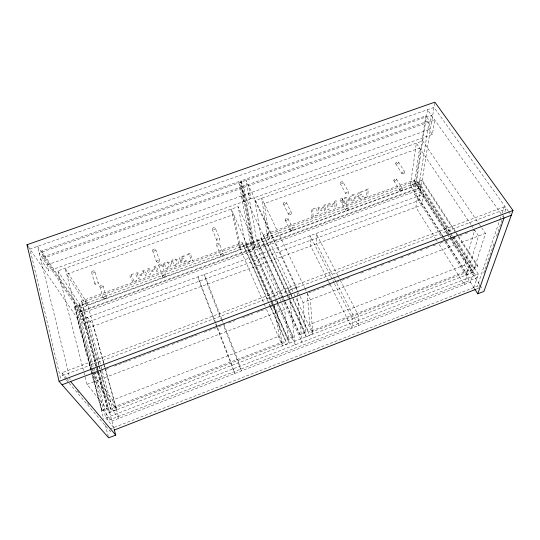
<?xml version="1.0" encoding="UTF-8"?>
<svg xmlns="http://www.w3.org/2000/svg" width="540" height="540" viewBox="0 0 540 540"><rect width="100%" height="100%" fill="white"/><g stroke="black" fill="none" stroke-linecap="round" stroke-linejoin="round"><path stroke-width="0.41" stroke-dasharray="2.7 2.03" d="M364.311 198.254L364.345 197.667L366.62 196.844L367.018 189.891L364.716 190.721L364.75 190.114L368.226 188.858L367.733 197.012M442.881 236.817L410.333 185.618L416.354 143.168L471.103 224.809M414.106 181.602L414.335 180.083L263.5 234.887L263.723 236.284L414.106 181.602L448.571 235.278M413.964 186.037L419.627 148.041L264.276 203.573L269.48 238.694L413.964 186.037L410.947 181.312M418.554 187.9L415.598 183.296L425.817 115.844L241.056 180.812L252.592 242.642L254.86 247.678L418.554 187.9L429.212 120.69L425.817 115.844M474.167 288.11L414.565 194.177L427.457 109.708L502.106 215.257M451.94 235.994L417.427 182.486L417.575 181.555L421.963 179.955L455.834 231.971M420.201 184.194L419.56 188.183L79.056 312.566L76.903 309.346L420.201 184.194L452.23 233.732M432.365 134.426L428.976 129.546L431.291 115.135L39.211 253.098L47.135 264.924L48.627 270.925L432.365 134.426L434.774 120.062L40.703 259.2L48.627 270.925M455.612 232.855L421.814 180.893L421.963 179.955M447.046 233.962L420.201 192.112L434.754 102.904M468.025 270.621L464.474 265.066L474.687 230.162L472.331 231.053M481.707 227.806L485.48 233.361L473.175 272.059L466.844 274.502L478.589 235.98L473.911 229.001M471.251 270.594L471.677 269.217L308.603 331.992L308.698 333.207L471.251 270.594L449.03 235.987M458.582 236.189L477.812 265.714L477.536 266.564L472.824 268.38L473.087 267.529L452.156 235.116M473.83 287.584L478.312 274.064L452.689 234.441M69.147 383.177L110.356 431.568L109.708 429.125L477.313 286.227L499.649 220.334M499.919 219.537L500.992 216.365M502.072 213.185L504.225 206.834L505.818 209.061L504.725 212.227M478.872 287.449L479.959 284.283M483.766 273.193L492.75 247.064M493.02 246.274L494.114 243.108M496.564 235.98L502.004 220.144M503.091 216.979L503.638 215.393M476.24 289.156L478.595 288.238L477.313 286.227M279.72 298.755L238.086 206.685L57.848 270.904L87.082 384.332L109.418 412.337L116.674 409.536L105.671 369.785M266.551 309.42L282.346 345.647L289.15 343.028L284.58 309.494L281.799 303.359M289.507 300.746L305.978 336.535L312.721 333.936L310.385 299.714L306.754 292.147M93.724 372.6L105.8 418.007L478.312 274.064M95.553 373.288L93.191 374.18L112.664 400.019L279.14 336.157L274.246 305.829L270.31 307.321M312.485 330.5L309.656 324.452L464.474 265.066M101.777 410.387L107.217 408.294L107.696 408.908L102.276 410.994L101.777 410.387L92.333 374.659M293.092 336.778L293.186 337.514L288.124 339.464L288.023 338.728L293.092 336.778L278.613 304.513M304.952 332.215L305.019 332.964L299.984 334.901L299.903 334.159L304.952 332.215L288.401 296.325M473.087 267.529L477.812 265.714M99.954 370.156L110.329 408.321L285.748 340.794L268.826 302.413M110.329 408.321L111.105 409.313L285.923 341.975L285.748 340.794M87.082 384.332L284.58 309.494M305.978 336.535L303.007 302.508L485.48 233.361M96.343 372.992L102.641 370.615M105.786 369.428L109.721 367.943M114.446 366.154L123.889 362.59M124.679 362.293L127.832 361.105M128.614 360.808L130.977 359.917M134.129 358.729L142 355.759M142.783 355.462L147.508 353.673M148.298 353.376L156.168 350.406M156.951 350.109L161.676 348.327M162.466 348.03L168.764 345.654M171.909 344.466L175.844 342.981M176.634 342.677L179.779 341.489M180.569 341.192L190.013 337.628M190.802 337.331L193.954 336.143M194.738 335.846L199.463 334.064M204.188 332.282L208.123 330.797M208.906 330.494L213.631 328.712M214.421 328.415L222.291 325.445M223.081 325.148L224.654 324.554M228.589 323.069L234.887 320.693M242.757 317.716L245.903 316.528M246.692 316.231L252.99 313.855M256.925 312.37L260.078 311.182M260.861 310.885L265.586 309.103M308.9 292.748L312.046 291.56M312.829 291.269L319.113 288.893M322.259 287.705L324.614 286.814M328.543 285.336L331.688 284.148M336.4 282.366L338.756 281.475M341.901 280.294L345.83 278.809M346.613 278.512L349.758 277.324M360.761 273.173L363.899 271.985M368.618 270.209L370.973 269.318M374.119 268.13L376.475 267.239M381.186 265.457L383.549 264.573M388.26 262.791L390.616 261.9M393.761 260.712L396.117 259.828M400.829 258.046L403.191 257.155M407.902 255.373L410.258 254.489M413.404 253.3L415.76 252.41M420.478 250.628L422.834 249.737M425.972 248.555L429.901 247.07M433.046 245.882L436.975 244.397M440.12 243.216L442.476 242.325M445.621 241.137L449.55 239.652M452.689 238.471L456.617 236.986M459.763 235.798L462.119 234.907M465.264 233.726L469.193 232.241M65.894 379.357L62.647 375.543L61.972 372.721L504.225 206.834M281.867 297.871L257.209 243.614L246.017 180.326L296.521 287.24L288.725 290.169L289.319 295.137M62.647 375.543L505.818 209.061M86.576 305.357L241.076 249.048L233.665 214.522L66.69 274.212L86.576 305.357L85.03 299.734M79.637 311.661L254.151 247.934L242.771 186.476L240.26 181.089L41.648 250.931L43.126 256.912L79.637 311.661L78.165 306.146L41.648 250.931M28.262 246.591L76.991 317.763L83.39 315.421L97.031 365.897M414.565 194.177L420.201 192.112M98.631 365.283L81.189 301.124L242.426 242.541L268.488 301.644M81.189 301.124L81.992 302.366L242.716 243.925L242.426 242.541M91.051 369.785L74.311 306.457L79.306 304.634L97.672 371.709M270.722 300.226L245.984 243.986L250.675 242.285L276.541 299.903M284.648 301.253L256.973 239.99L261.644 238.288L288.05 295.562M74.311 306.457L74.817 307.213L79.805 305.397M246.159 244.836L250.837 243.135L250.675 242.285M257.121 240.847L261.785 239.146L261.644 238.288M417.427 182.486L421.814 180.893M78.165 306.146L251.89 242.899L240.26 181.089M252.592 242.642L415.598 183.296M57.848 270.904L80.609 305.681L87.264 303.257L104.328 364.919M265.207 306.342L239.659 247.766L245.936 245.477L238.086 206.685M288.103 297.695L261.468 239.821L267.692 237.56L261.725 198.261L304.574 287.604M410.333 185.618L416.212 183.472L449.483 235.21M261.468 239.821L254.968 200.671L422.712 140.9L478.872 223.634M47.135 264.924L428.976 129.546M43.126 256.912L242.771 186.476M254.86 247.678L243.574 186.192L429.212 120.69M66.44 379.998L68.607 382.543M61.972 372.721L66.852 378.493M67.392 379.134L68.479 380.417M77.159 390.67L78.786 392.594M87.467 402.847L89.633 405.412M105.8 418.007L113.704 427.572M116.674 409.536L95.081 381.301L92.711 372.364M508.343 211.181L434.018 107.406L29.95 249.055L60.71 379.033M508.829 211.862L510.293 213.907M502.592 215.946L504.043 218.005M479.345 224.329L481.235 227.111M471.569 225.511L473.438 228.299M83.39 315.421L37.571 246.382L69.403 376.616M456.293 232.679L458.129 235.487M456.07 233.557L457.893 236.372M458.352 237.074L477.536 266.564M417.575 181.555L451.703 234.407M452.392 236.696L472.824 268.38M414.335 180.083L450.833 236.797M451.197 237.384L477.124 277.654L107.899 420.552L94.851 371.702M449.935 235.919L451.305 238.046M451.757 238.754L473.175 272.059M447.498 234.671L449.32 237.512M449.773 238.221L479.804 285.032M480.263 285.741L482.99 290M398.399 161.919L404.71 171.801M443.387 236.871L417.582 196.304L415.834 207.272L435.409 238.464M443.839 237.58L445.649 240.428M446.101 241.137L467.377 274.583L464.333 284.546L438.966 244.134M443.333 237.526L445.142 240.368M445.595 241.083L466.844 274.502M395.786 163.85L402.057 173.732M87.264 303.257L65.124 268.312L91.415 367.483M435.854 239.173L437.191 241.299M396.455 179.044L402.543 188.771M393.815 180.697L399.87 190.438M342.995 182.034A1.62 0.911 -30.3 0 1 341.172 183.91A1.62 0.911 -30.3 0 1 340.531 182.466A1.62 0.911 -30.3 0 1 342.995 182.034L348.793 192.22A1.64 0.898 -30.1 0 1 346.95 194.096A1.64 0.898 -30.1 0 1 346.315 192.672A1.64 0.898 -30.1 0 1 348.793 192.22M340.139 183.58L345.911 193.772M342.819 198.679A1.566 0.851 -29.6 0 1 341.057 200.462A1.566 0.851 -29.6 0 1 340.436 199.118A1.566 0.851 -29.6 0 1 342.819 198.679L348.428 208.697A1.579 0.837 -29.4 0 1 346.646 210.478A1.579 0.837 -29.4 0 1 346.032 209.156A1.579 0.837 -29.4 0 1 348.428 208.697M340.058 200.165L345.64 210.195M337.716 275.339L316.143 233.503L316.622 243.851L334.253 278.343M338.101 276.082L358.904 316.42L358.398 325.586L336.17 282.096M334.638 279.099L335.786 281.347M334.098 282.953L310.068 235.73L310.682 246.044L328.138 280.651M334.476 283.703L352.404 318.931L352.046 328.05L330.413 285.167M328.516 281.401L330.035 284.411M286.261 202.385L291.539 212.902M283.406 203.938L288.65 214.454M287.935 218.545L293.051 228.872M285.174 220.03L290.264 230.371M133.049 282.285L129.566 275.204L133.367 273.827L133.623 274.361L131.105 275.272L134.055 281.313L136.539 280.415L136.782 280.928M304.938 288.36L306.389 291.384M254.968 200.671L297.986 291.87M298.35 292.633L299.781 295.67M300.139 296.433L303.007 302.508M248.36 193.583L250.891 198.983L248.603 185.794M267.084 233.584L269.48 238.694M267.692 237.56L292.862 291.438M294.28 294.476L312.721 333.936M241.056 180.812L243.574 186.192M263.5 234.887L290.486 292.997M290.844 293.76L292.262 296.825M292.619 297.587L308.603 331.992M290.635 294.287L238.916 182.824L250.985 245.882L274.671 298.789M290.993 295.049L308.698 333.207M261.785 239.146L287.793 295.589M288.144 296.352L305.019 332.964M241.448 196.034L243.938 201.454L241.461 188.312M256.973 239.99L284.897 301.239M285.248 302.002L299.903 334.159M284.999 302.015L299.984 334.901M282.211 298.634L283.601 301.691M283.952 302.454L302.015 342.191L297.52 297.23M280.064 299.518L281.455 302.589M251.89 242.899L254.151 247.934M276.885 300.672L278.262 303.743M250.837 243.135L276.318 299.916M276.662 300.685L278.039 303.75M278.384 304.519L293.186 337.514M275.015 299.558L295.265 344.797L289.913 300.098M271.647 299.997L231.262 209.115L239.659 247.766M271.991 300.767L273.362 303.845M273.706 304.614L277.128 312.316L282.346 345.647M245.984 243.986L271.62 301.759M271.964 302.528L273.328 305.606M273.672 306.382L288.023 338.728M271.067 300.996L272.43 304.074M272.774 304.844L288.124 339.464M245.936 245.477L270.094 300.01M271.451 303.089L289.15 343.028M242.716 243.925L270.27 306.464M270.614 307.233L285.923 341.975M238.808 243.857L241.076 249.048M279.14 336.157L281.826 342.306M215.244 228.13A1.647 0.965 -22.3 0 1 213.138 229.77A1.647 0.965 -22.3 0 1 212.713 228.15A1.647 0.965 -22.3 0 1 215.244 228.13L219.841 239.051A1.661 0.945 -22.4 0 1 217.701 240.698A1.661 0.945 -22.4 0 1 217.289 239.092A1.661 0.945 -22.4 0 1 219.841 239.051M219.281 243.641A1.593 0.898 -22.3 0 1 217.235 245.207A1.593 0.898 -22.3 0 1 216.837 243.689A1.593 0.898 -22.3 0 1 219.281 243.641L223.763 254.354A1.607 0.884 -22.4 0 1 221.69 255.926A1.607 0.884 -22.4 0 1 221.306 254.428A1.607 0.884 -22.4 0 1 223.763 254.354M212.153 229.244L216.716 240.179M216.29 244.721L220.745 255.454M221.765 318.998L204.309 274.523L207.333 284.155L221.731 320.895M222.075 319.781L238.923 362.698L241.34 370.933L223.574 325.586M215.798 323.041L197.971 276.844L201.143 286.436L215.352 323.305M216.095 323.825L217.303 326.957M217.607 327.74L232.112 365.324L234.698 373.505L215.656 324.088M161.777 264.452L165.719 275.495M155.716 249.487L159.725 260.759M158.726 265.559L162.635 276.622M152.557 250.621L156.533 261.913M188.993 261.954L188.811 261.428L191.241 260.543L189.142 254.266L186.678 255.157L186.489 254.61L190.215 253.26L192.652 260.631M103.032 285.721L106.394 297.108M99.839 286.619L103.248 298.256M94.925 271.573A1.728 0.979 -14.9 0 1 92.441 272.93A1.728 0.979 -14.9 0 1 92.333 271.215A1.728 0.979 -14.9 0 1 94.925 271.573L98.321 283.203A1.748 0.965 -15.2 0 1 95.809 284.573A1.748 0.965 -15.2 0 1 95.715 282.879A1.748 0.965 -15.2 0 1 98.321 283.203M91.544 272.241L94.905 283.905M104.551 365.729L105.449 368.975M103.687 363.373L93.393 326.167L87.595 317.324L100.872 365.857M103.91 364.183L104.8 367.416M105.023 368.226L118.894 418.372L113.265 411.163L102.202 370.717M112.664 400.019L114.514 406.708M101.095 366.667L101.979 369.907M81.992 302.366L111.105 409.313M98.847 366.093L99.731 369.34M97.247 366.687L113.981 428.585M80.609 305.681L97.322 367.558M97.544 368.368L109.418 412.337M97.889 372.512L107.696 408.908M79.306 304.634L96.309 367.801M96.532 368.611L97.403 371.851M97.619 372.661L107.217 408.294M79.056 312.566L93.589 366.964M93.771 367.646L94.675 371.027M76.903 309.346L92.428 367.733M92.644 368.543L93.508 371.79M91.631 368.294L92.495 371.547M74.817 307.213L102.276 410.994M91.26 370.602L92.124 373.849M76.991 317.763L103.768 419.182M105.266 424.865L108.695 437.846M69.606 377.44L70.207 379.897M289.42 295.961L289.818 299.275M296.521 287.24L297.02 292.235M297.108 293.072L297.439 296.399M307.328 293.341L309.656 324.452M311.978 217.269L311.56 209.358L315.11 208.076L315.137 208.669L312.781 209.52L313.126 216.27L315.441 215.426L315.468 216M359.282 195.116C354.051 197.924 360.733 200.144 363.123 196.857L363.17 195.98L360.524 197.471L359.046 197.667L358.567 197.201L358.722 196.297L361.24 194.825L361.274 194.13L359.383 194.555A1.424 0.763 -30.5 0 1 358.877 194.204C358.783 191.592 363.292 193.232 363.137 191.228C361.132 191.518 357.426 192.22 357.622 194.812L359.282 195.116M342.124 200.921C340.929 206.05 348.469 203.803 348.381 200.165C349.663 194.967 341.996 197.222 342.124 200.921M347.085 199.881C348.07 202.48 342.846 204.977 343.426 201.197C342.428 198.565 347.713 196.067 347.085 199.881M349.623 198.2C348.347 203.357 355.907 201.096 355.84 197.465C357.197 192.24 349.515 194.515 349.623 198.2M354.557 197.174C355.509 199.76 350.278 202.284 350.912 198.484C349.94 195.865 355.239 193.34 354.557 197.174M163.235 264.485C162.351 269.116 169.182 269.602 170.525 265.889C171.484 261.212 164.545 260.705 163.235 264.485M171.281 261.576C170.309 266.22 177.134 266.719 178.484 263.007C179.523 258.309 172.591 257.796 171.281 261.576M164.653 264.053C167.292 275.258 172.847 258.194 164.653 264.053M180.103 260.982C180.562 264.222 185.389 261.907 187.043 260.773L186.766 259.983L184.14 261.482L182.439 261.752L181.683 261.36L181.676 260.293L184.019 259.065L183.803 258.437L181.683 258.93A1.465 0.824 -20.1 0 1 180.941 258.653C180.218 256.055 185.895 257.621 184.97 255.71C183.053 256.122 179.516 256.439 179.354 258.89L180.225 259.497L181.771 259.443L180.103 260.982M172.685 261.144C175.136 272.403 180.9 255.285 172.685 261.144M420.41 189.506L418.615 200.556L85.448 323.041L79.481 314.152L420.41 189.506M423.407 194.171L421.538 205.166L86.94 328.543L80.973 319.748L423.407 194.171M143.6 271.31L142.283 275.535L141.419 275.846L137.106 273.659L139.32 278.35L137.896 278.87L135.304 273.422L137.309 272.693L141.345 274.806L142.634 270.769L144.599 270.061L147.062 275.542L145.739 276.021L143.6 271.31M473.6 272.187L470.408 282.191L111.949 421.065L106.13 413.917L473.6 272.187M155.027 267.172L153.637 271.418L152.78 271.728L148.567 269.514L150.647 274.239L149.229 274.752L146.792 269.264L148.784 268.542L152.726 270.682L154.089 266.625L156.04 265.916L158.362 271.438L157.039 271.917L155.027 267.172M324.263 205.909L321.766 210.431L320.956 210.728L318.202 208.103L318.404 213.334L317.075 213.82L316.818 207.738L318.688 207.063L321.246 209.588L323.663 205.261L325.499 204.599L325.647 210.708L324.405 211.16L324.263 205.909M334.942 202.041L332.384 206.584L331.574 206.874L328.907 204.228L328.995 209.493L327.672 209.972L327.544 203.857L329.413 203.182L331.884 205.733L334.368 201.386L336.191 200.725L336.211 206.874L334.976 207.32L334.942 202.041M100.69 287.253A1.667 0.918 -15.5 0 0 103.093 285.944A1.667 0.918 -15.5 0 0 100.616 285.64A1.667 0.918 -15.5 0 0 100.69 287.253M104.031 298.647A1.688 0.905 -15.9 0 0 106.461 297.331A1.688 0.905 -15.9 0 0 103.97 297.054A1.688 0.905 -15.9 0 0 104.031 298.647M153.279 251.093A1.681 0.972 -18.5 0 0 155.756 249.743A1.681 0.972 -18.5 0 0 153.374 249.325A1.681 0.972 -18.5 0 0 153.279 251.093M157.255 262.373A1.701 0.959 -18.7 0 0 159.766 261.009A1.701 0.959 -18.7 0 0 157.369 260.624A1.701 0.959 -18.7 0 0 157.255 262.373M159.415 265.99A1.627 0.911 -18.8 0 0 161.818 264.688A1.627 0.911 -18.8 0 0 159.53 264.33A1.627 0.911 -18.8 0 0 159.415 265.99M163.323 277.04A1.64 0.898 -19 0 0 165.753 275.731A1.64 0.898 -19 0 0 163.451 275.4A1.64 0.898 -19 0 0 163.323 277.04M284.168 204.275A1.627 0.938 -27 0 0 286.342 202.622A1.627 0.938 -27 0 0 283.993 202.588A1.627 0.938 -27 0 0 284.168 204.275M289.413 214.785A1.64 0.925 -26.9 0 0 291.613 213.131A1.64 0.925 -26.9 0 0 289.258 213.118A1.64 0.925 -26.9 0 0 289.413 214.785M285.903 220.34A1.573 0.878 -26.5 0 0 288.009 218.761A1.573 0.878 -26.5 0 0 285.741 218.761A1.573 0.878 -26.5 0 0 285.903 220.34M290.999 230.668A1.586 0.864 -26.4 0 0 293.125 229.082A1.586 0.864 -26.4 0 0 290.851 229.102A1.586 0.864 -26.4 0 0 290.999 230.668M396.603 164.012A1.627 0.878 -33.1 0 0 398.513 162.122A1.627 0.878 -33.1 0 0 396.151 162.52A1.627 0.878 -33.1 0 0 396.603 164.012M402.881 173.887A1.647 0.864 -32.8 0 0 404.818 171.99A1.647 0.864 -32.8 0 0 402.449 172.409A1.647 0.864 -32.8 0 0 402.881 173.887M394.726 181.022A1.573 0.824 -32.2 0 0 396.569 179.226A1.573 0.824 -32.2 0 0 394.281 179.631A1.573 0.824 -32.2 0 0 394.726 181.022M400.781 190.748A1.586 0.81 -32 0 0 402.658 188.946A1.586 0.81 -32 0 0 400.356 189.378A1.586 0.81 -32 0 0 400.781 190.748"/><path stroke-width="0.81" d="M474.62 288.826L477.779 293.807L504.043 218.005M114.197 429.394L115.736 435.098L108.695 437.846L59.076 381.362L27 244.748L434.876 102.155L513 210.472L483.901 291.418L477.779 293.807M114.284 430.036L475.457 289.46M59.076 381.362L513 210.472M62.059 384.757L511.272 215.278M70.605 381.537L115.736 435.098M27 244.748L27.844 245.977"/></g></svg>
